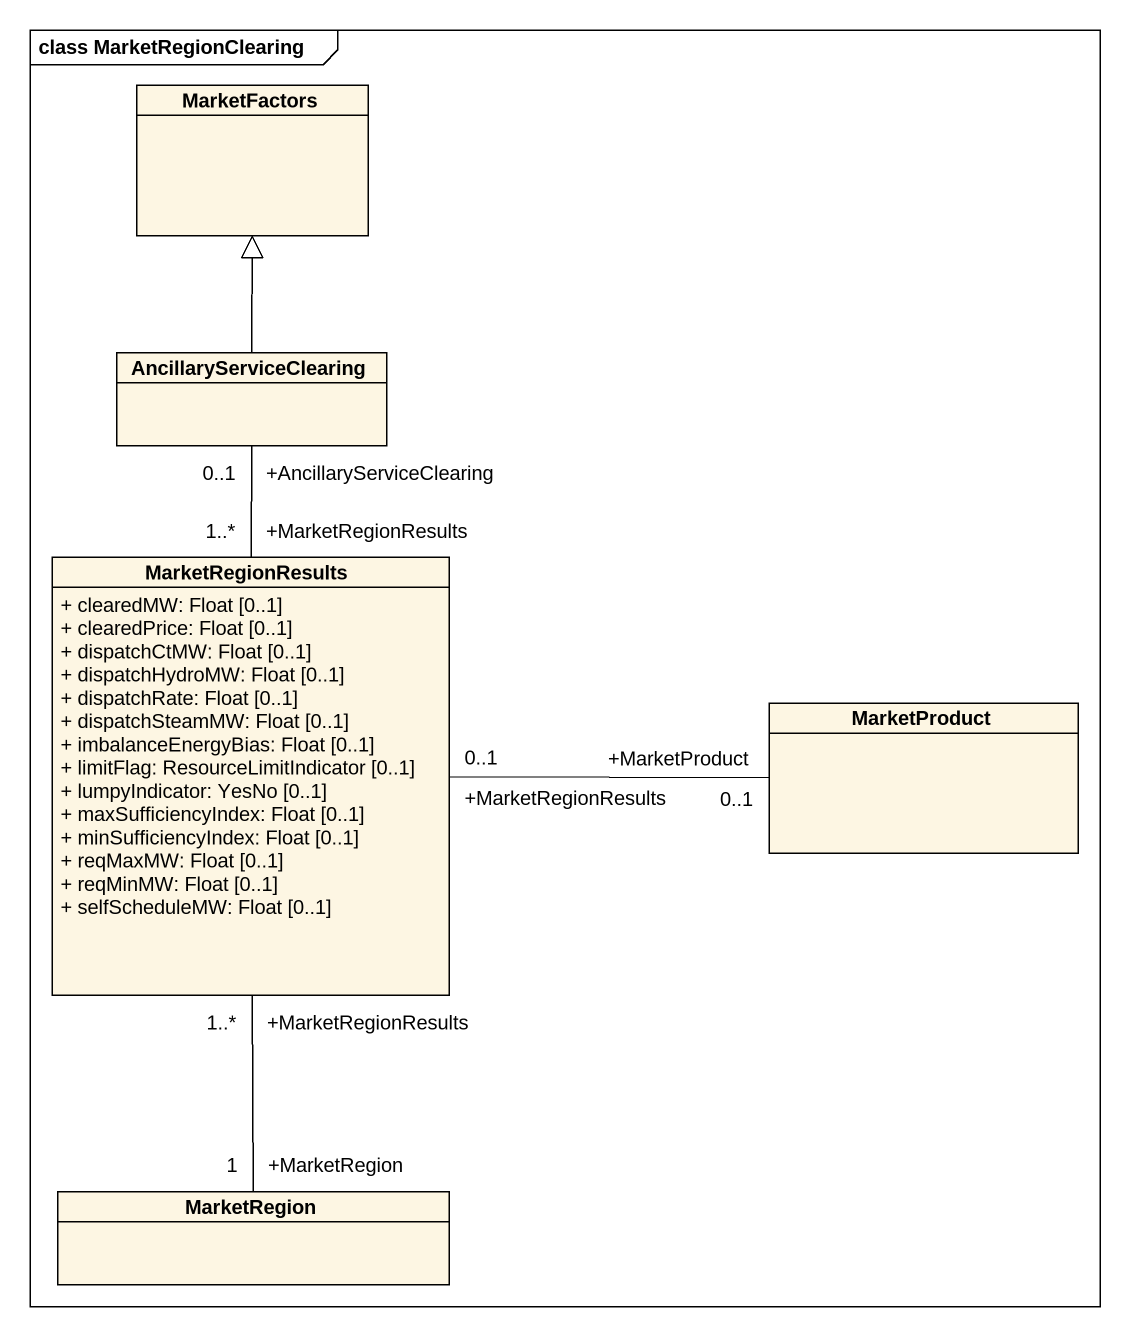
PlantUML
@startuml
mainframe class MarketRegionClearing
hide circle
hide empty members
skinparam classAttributeIconSize 0
class MarketFactors
class AncillaryServiceClearing
class MarketRegionResults {
  + clearedMW: Float [0..1]
  + clearedPrice: Float [0..1]
  + dispatchCtMW: Float [0..1]
  + dispatchHydroMW: Float [0..1]
  + dispatchRate: Float [0..1]
  + dispatchSteamMW: Float [0..1]
  + imbalanceEnergyBias: Float [0..1]
  + limitFlag: ResourceLimitIndicator [0..1]
  + lumpyIndicator: YesNo [0..1]
  + maxSufficiencyIndex: Float [0..1]
  + minSufficiencyIndex: Float [0..1]
  + reqMaxMW: Float [0..1]
  + reqMinMW: Float [0..1]
  + selfScheduleMW: Float [0..1]
}
class MarketProduct
class MarketRegion
AncillaryServiceClearing -up-|> MarketFactors
AncillaryServiceClearing "+AncillaryServiceClearing\n0..1" -- "+MarketRegionResults\n1..*" MarketRegionResults
MarketProduct "+MarketProduct\n0..1" -left- "+MarketRegionResults\n0..1" MarketRegionResults
MarketRegion "+MarketRegion\n1" -up- "+MarketRegionResults\n1..*" MarketRegionResults
@enduml
